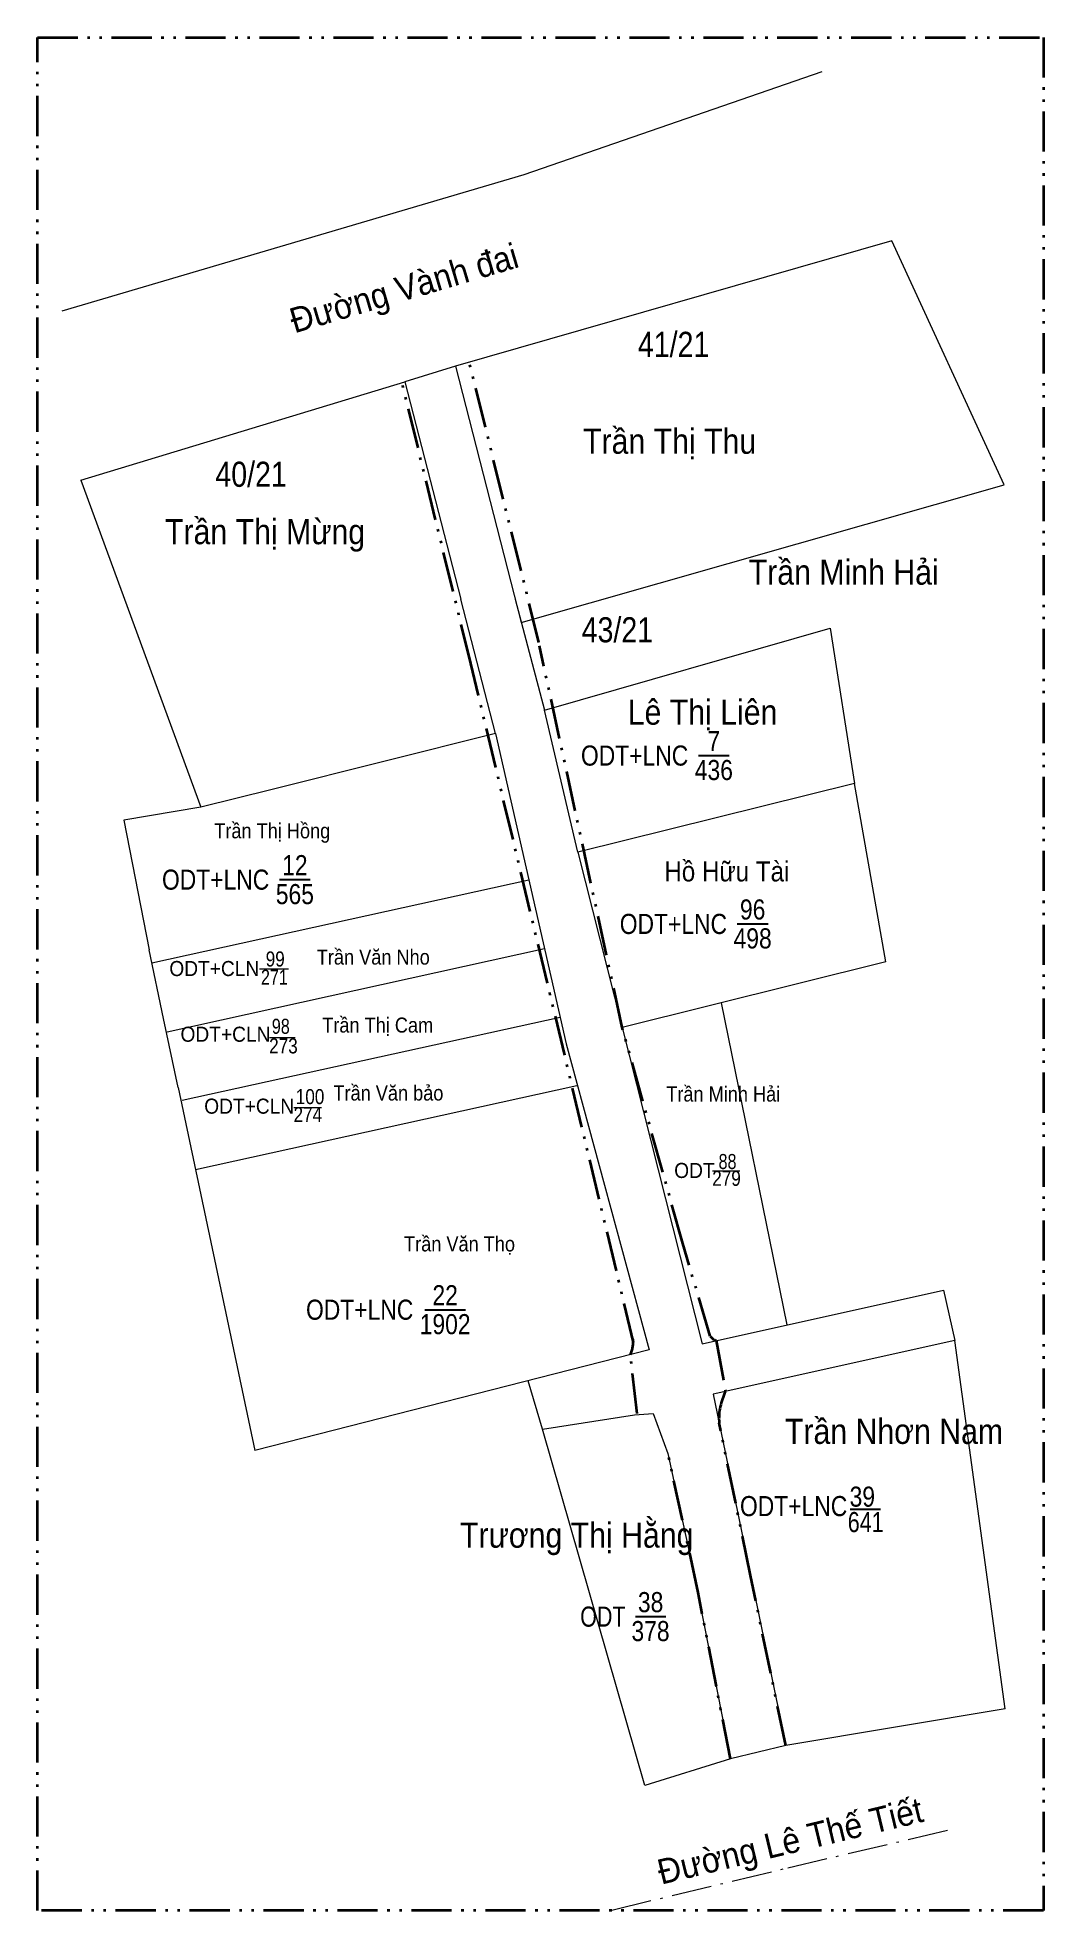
# Model space of a CAD drawing. Header units: metres. Extents: x 535804 to 535904, y 1837369 to 1837556.
import ezdxf
from ezdxf.enums import TextEntityAlignment as Align

# ---------------------------------------------------------------- set-up
doc = ezdxf.new("R2010")
doc.units = ezdxf.units.M
doc.header["$LTSCALE"] = 0.8
doc.linetypes.add('DASH_DOUBLE_DOT', pattern=[9.2, 5, -1.2, 0.3, -1.2, 0.3, -1.2])
doc.linetypes.add('DOT_DASHED', pattern=[7.7, 5, -1.2, 0.3, -1.2])
for name, color, linetype, lineweight in [('10', 7, 'Continuous', 13), ('11', 7, 'Continuous', 13), ('12', 7, 'Continuous', 13), ('13', 7, 'Continuous', 25), ('18', 7, 'Continuous', 13), ('6', 7, 'DASH_DOUBLE_DOT', 35)]:
    doc.layers.add(name, color=color, linetype=linetype, lineweight=lineweight)
doc.layers.add('5', color=7, linetype='Continuous')

msp = doc.modelspace()

# ---------------------------------------------------------------- linework, layer by layer
at = {"layer": '10'}
for p, q in [((535845.22, 1837523.18), (535840.19, 1837521.64)), ((535852.54, 1837472.01), (535815.03, 1837463.75)), ((535854.1, 1837465.19), (535816.54, 1837456.91)), ((535888.06, 1837463.88), (535861.82, 1837457.35)), ((535871.65, 1837459.8), (535878.18, 1837427.75)), ((535855.65, 1837458.36), (535818.04, 1837450.08)), ((535857.3, 1837451.55), (535819.38, 1837443.2)), ((535893.79, 1837431.22), (535894.9, 1837426.2)), ((535853.9, 1837417.38), (535852.47, 1837422.19)), ((535878.08, 1837385.88), (535872.58, 1837384.55))]:
    msp.add_line(p, q, dxfattribs=at)
at = {"layer": '10', "linetype": 'DOT_DASHED'}
for p, q in [((535878.29, 1837373.71), (535895.06, 1837377.66)), ((535860.79, 1837369.51), (535878.29, 1837373.71))]:
    msp.add_line(p, q, dxfattribs=at)
at = {"layer": '10', "linetype": 'DASH_DOUBLE_DOT', "lineweight": 35}
msp.add_lwpolyline([(535803.65, 1837555.91), (535903.73, 1837555.91), (535903.73, 1837369.46), (535803.65, 1837369.46)], close=True, dxfattribs=at)
at = {"layer": '10'}
for points in [[(535806.09, 1837528.7), (535852.07, 1837542.27), (535881.71, 1837552.53)], [(535807.95, 1837511.84), (535840.19, 1837521.64), (535845.77, 1837500)]]:
    msp.add_lwpolyline(points, dxfattribs=at)
msp.add_lwpolyline([(535851.78, 1837497.66), (535899.82, 1837511.37), (535888.65, 1837535.65), (535845.22, 1837523.18)], close=True, dxfattribs=at)
at = {"layer": '11'}
for p, q in [((535807.95, 1837511.84), (535819.91, 1837479.29)), ((535849.21, 1837486.63), (535845.77, 1837500)), ((535851.16, 1837500), (535854.09, 1837488.96)), ((535854.09, 1837488.96), (535882.51, 1837497.12)), ((535857.4, 1837474.8), (535854.09, 1837488.96)), ((535849.21, 1837486.63), (535856.25, 1837455.75)), ((535888.06, 1837463.88), (535884.94, 1837481.65)), ((535819.91, 1837479.29), (535812.23, 1837478.01)), ((535812.23, 1837478.01), (535814.75, 1837465.09)), ((535816.2, 1837458.24), (535814.75, 1837465.09)), ((535817.65, 1837451.39), (535816.2, 1837458.24)), ((535856.25, 1837455.75), (535864.49, 1837425.26)), ((535817.65, 1837451.39), (535825.28, 1837415.24)), ((535899.93, 1837389.54), (535894.9, 1837426.2)), ((535864.49, 1837425.26), (535825.28, 1837415.24)), ((535864.06, 1837381.91), (535853.9, 1837417.38)), ((535899.93, 1837389.54), (535878.08, 1837385.88)), ((535872.58, 1837384.55), (535864.06, 1837381.91))]:
    msp.add_line(p, q, dxfattribs=at)
for points in [[(535882.51, 1837497.12), (535884.94, 1837481.65), (535857.4, 1837474.8)], [(535849.21, 1837486.63), (535827, 1837481.05), (535819.91, 1837479.29)], [(535857.4, 1837474.8), (535869.78, 1837425.88), (535893.79, 1837431.22)], [(535894.9, 1837426.2), (535870.87, 1837420.86), (535878.08, 1837385.88)], [(535853.9, 1837417.38), (535863.04, 1837418.82), (535864.9, 1837418.94), (535866.37, 1837414.97), (535869.07, 1837402.42), (535872.58, 1837384.55)]]:
    msp.add_lwpolyline(points, dxfattribs=at)
at = {"layer": '12', "lineweight": 25}
msp.add_line((535873.26, 1837467.67), (535876.33, 1837467.67), dxfattribs=at)
at = {"layer": '12'}
for p, q in [((535825.73, 1837463.19), (535828.61, 1837463.19)), ((535826.73, 1837456.36), (535829.27, 1837456.36)), ((535829.16, 1837449.41), (535831.92, 1837449.41))]:
    msp.add_line(p, q, dxfattribs=at)
at = {"layer": '13'}
for p, q in [((535869.4, 1837484.43), (535872.47, 1837484.43)), ((535827.72, 1837472.08), (535830.79, 1837472.08)), ((535842.18, 1837429.27), (535846.22, 1837429.27)), ((535884.51, 1837409.41), (535887.51, 1837409.41)), ((535863.13, 1837398.72), (535866.16, 1837398.72))]:
    msp.add_line(p, q, dxfattribs=at)
at = {"layer": '18'}
msp.add_line((535870.8, 1837443.09), (535873.52, 1837443.09), dxfattribs=at)
at = {"layer": '6'}
for p, q in [((535853.54, 1837495.68), (535846.61, 1837523.58)), ((535846.76, 1837493.6), (535839.91, 1837521.55)), ((535861.82, 1837457.35), (535853.59, 1837495.35)), ((535871.18, 1837426.19), (535872.09, 1837421.13)), ((535863.32, 1837418.94), (535862.64, 1837424.79))]:
    msp.add_line(p, q, dxfattribs=at)
for points in [[(535862.94, 1837426), (535861.24, 1837433.13), (535846.76, 1837493.6)], [(535870.57, 1837426.64), (535867.85, 1837435.86), (535861.82, 1837457.35)], [(535878.08, 1837385.88), (535874.59, 1837402.8), (535871.46, 1837418.01)], [(535872.58, 1837384.55), (535869.38, 1837401.12), (535866.37, 1837414.97)]]:
    msp.add_lwpolyline(points, dxfattribs=at)
for centre, radius, start, end in [((535859.9086, 1837426.0244), 3.0003, 335.65932, 6.42278), ((535871.5241, 1837427.2949), 1.1572, 214.46818, 252.57459), ((535877.6613, 1837418.3758), 6.2154, 153.68502, 183.33189)]:
    msp.add_arc(centre, radius, start, end, dxfattribs=at)

# ---------------------------------------------------------------- texts
at = {"layer": '10', "width": 0.95}
msp.add_text('Đường Vành đai', height=2.5, rotation=16.443, dxfattribs=at).set_placement((535840.4612, 1837529.7682), align=Align.CENTER)
at = {"layer": '10'}
for s, height, width, p in [('41/21', 2.5, 0.85, (535866.93, 1837524.11)), ('40/21', 2.5, 0.85, (535824.9, 1837511.18)), ('43/21', 2.5, 0.85, (535861.34, 1837495.7)), ('ODT+CLN', 1.5, 0.95, (535821.24, 1837462.48)), ('ODT+CLN', 1.5, 0.95, (535822.35, 1837455.94)), ('ODT+CLN', 1.5, 0.95, (535824.71, 1837448.78))]:
    msp.add_text(s, height=height, dxfattribs=dict(at, width=width)).set_placement(p, align=Align.CENTER)
at = {"layer": '12', "width": 0.85}
msp.add_text('ODT+LNC ', height=2, dxfattribs=at).set_placement((535872.88, 1837466.67), align=Align.RIGHT)
at = {"layer": '12'}
for s, height, width, p in [('96', 2, 0.85, (535874.795, 1837468.11)), ('498', 2, 0.85, (535874.795, 1837465.23)), ('99', 1.5, 0.85, (535827.3, 1837463.43)), ('271', 1.5, 0.8, (535827.22, 1837461.62)), ('98', 1.5, 0.8, (535827.855, 1837456.73)), ('273', 1.5, 0.85, (535828.115, 1837454.78)), ('Trần Văn bảo', 1.5, 0.9, (535838.56, 1837450.09)), ('100', 1.5, 0.85, (535830.765, 1837449.73)), ('274', 1.5, 0.85, (535830.545, 1837447.94))]:
    msp.add_text(s, height=height, dxfattribs=dict(at, width=width)).set_placement(p, align=Align.CENTER)
at = {"layer": '13'}
for s, width, p in [('ODT+LNC ', 0.85, (535869.02, 1837483.43)), ('ODT+LNC ', 0.85, (535827.34, 1837471.08)), ('ODT+LNC ', 0.85, (535841.67, 1837428.27)), ('ODT+LNC ', 0.85, (535884.84, 1837408.72)), ('ODT ', 0.8, (535862.75, 1837397.72))]:
    msp.add_text(s, height=2, dxfattribs=dict(at, width=width)).set_placement(p, align=Align.RIGHT)
for s, width, p in [('7', 0.85, (535870.93, 1837484.87)), ('436', 0.85, (535870.935, 1837481.99)), ('12', 0.85, (535829.255, 1837472.52)), ('565', 0.85, (535829.255, 1837469.64)), ('22', 0.85, (535844.205, 1837429.71)), ('1902', 0.85, (535844.205, 1837426.83)), ('39', 0.85, (535885.705, 1837409.66)), ('641', 0.8, (535886.04, 1837407.13)), ('38', 0.85, (535864.645, 1837399.16)), ('378', 0.85, (535864.635, 1837396.28))]:
    msp.add_text(s, height=2, dxfattribs=dict(at, width=width)).set_placement(p, align=Align.CENTER)
at = {"layer": '18'}
for s, width, p in [('88', 0.8, (535872.295, 1837443.27)), ('ODT', 0.95, (535869, 1837442.38)), ('279', 0.85, (535872.195, 1837441.6))]:
    msp.add_text(s, height=1.5, dxfattribs=dict(at, width=width)).set_placement(p, align=Align.CENTER)
at = {"layer": '5', "width": 0.9}
for s, height, p in [('Trần Thị Thu', 2.5, (535866.535, 1837514.47)), ('Trần Thị Mừng', 2.5, (535826.29, 1837505.47)), ('Trần Minh Hải', 2.5, (535883.855, 1837501.44)), ('Lê Thị Liên ', 2.5, (535870.23, 1837487.5)), ('Trần Thị Hồng', 1.5, (535827.005, 1837476.19)), ('Hồ Hữu Tài', 2, (535872.23, 1837471.9)), ('Trần Văn Nho', 1.5, (535837.055, 1837463.62)), ('Trần Thị Cam', 1.5, (535837.495, 1837456.85)), ('Trần Minh Hải', 1.5, (535871.87, 1837449.99)), ('Trần Văn Thọ', 1.5, (535845.635, 1837435.07)), ('Trần Nhơn Nam', 2.5, (535888.86, 1837415.91)), ('Trương Thị Hằng', 2.5, (535857.295, 1837405.58))]:
    msp.add_text(s, height=height, dxfattribs=at).set_placement(p, align=Align.CENTER)
at = {"layer": '5', "width": 0.95}
msp.add_text('Đường Lê Thế Tiết', height=2.5, rotation=13.518, dxfattribs=at).set_placement((535878.8128, 1837375.1814), align=Align.CENTER)

doc.saveas('drawing.dxf')
